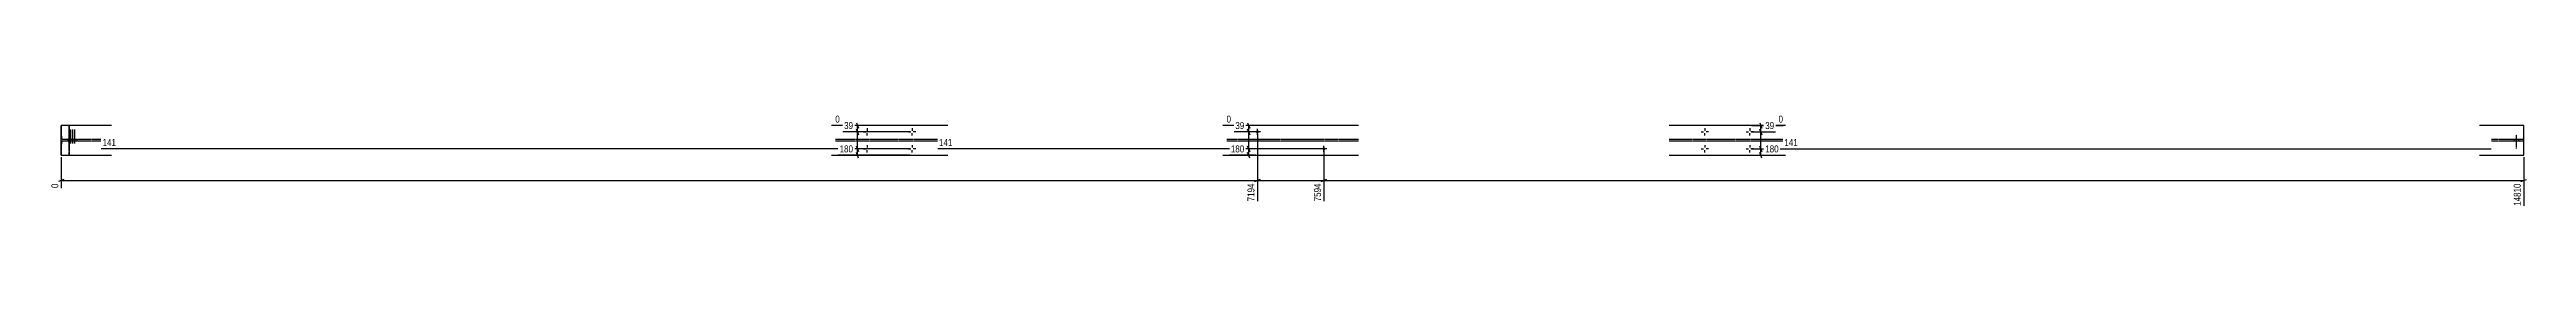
# Model space of a CAD drawing. Header units: millimetres. Extents: x 32 to 38340, y 21 to 1338.
# Drawn here: x 23443 to 38340, y 24 to 588 of the extents above; entities that cross this region are included whole.
import ezdxf

# ---------------------------------------------------------------- set-up
doc = ezdxf.new("R2010")
doc.units = ezdxf.units.MM
doc.linetypes.add('DXK_LINE_DOT2', pattern=[3.9198, 1.9599, -1.9599])
doc.layers.add('MÅLSÆTNING', color=7, linetype='Continuous')
doc.layers.add('STÅL', color=7, linetype='Continuous')
doc.styles.add('Arial Narrow', font='ARIALN.TTF', dxfattribs={"height": 0.2})

msp = doc.modelspace()

# ---------------------------------------------------------------- hatches: boundary and pattern name
at = {"layer": 'STÅL', "linetype": 'Continuous'}
for points in [[(30699, 479, -1), (30717, 479, -1)], [(31099, 377, -1), (31117, 377, -1)]]:
    msp.add_hatch(color=3, dxfattribs=at).paths.add_polyline_path(points)

# ---------------------------------------------------------------- linework, layer by layer
at = {"layer": 'MÅLSÆTNING', "color": 7, "linetype": 'Continuous'}
for p, q in [((28620, 518), (28169, 518)), ((28620, 479), (28214, 479)), ((28296, 534), (28309, 501)), ((28309, 462), (28296, 495)), ((28296, 495), (28309, 462)), ((28302, 479), (28302, 518)), ((28302, 377), (28302, 479)), ((30697, 518), (30522, 518)), ((30697, 479), (30567, 479)), ((30649, 534), (30662, 501)), ((30662, 462), (30649, 495)), ((30649, 495), (30662, 462)), ((30656, 479), (30656, 518)), ((30656, 377), (30656, 479)), ((30708, 468), (30708, 60)), ((30708, 468), (30708, 60)), ((33680, 518), (33869, 518)), ((33680, 479), (33824, 479)), ((33729, 534), (33742, 501)), ((33742, 462), (33729, 495)), ((33729, 495), (33742, 462)), ((33736, 479), (33736, 518)), ((33736, 377), (33736, 479)), ((23513, 327), (23513, 140)), ((28620, 377), (23754, 377)), ((28620, 377), (23754, 377)), ((28620, 338), (28187, 338)), ((28309, 360), (28296, 393)), ((28296, 393), (28309, 360)), ((28309, 321), (28296, 354)), ((28302, 338), (28302, 377)), ((31097, 377), (28785, 377)), ((31097, 377), (28785, 377)), ((30697, 338), (30540, 338)), ((30662, 360), (30649, 393)), ((30649, 393), (30662, 360)), ((30662, 321), (30649, 354)), ((30656, 338), (30656, 377)), ((31108, 366), (31108, 60)), ((31108, 366), (31108, 60)), ((33680, 377), (38128, 377)), ((33680, 377), (38128, 377)), ((33680, 338), (33851, 338)), ((33742, 360), (33729, 393)), ((33729, 393), (33742, 360)), ((33742, 321), (33729, 354)), ((33736, 338), (33736, 377)), ((38324, 327), (38324, 33)), ((23530, 192), (23497, 179)), ((23513, 186), (30708, 186)), ((30724, 192), (30691, 179)), ((30691, 179), (30724, 192)), ((30708, 186), (31108, 186)), ((31124, 192), (31091, 179)), ((31091, 179), (31124, 192)), ((31108, 186), (38324, 186)), ((38307, 179), (38340, 192))]:
    msp.add_line(p, q, dxfattribs=at)
at = {"layer": 'STÅL', "color": 2, "linetype": 'Continuous'}
for p, q in [((23816, 518), (23513, 518)), ((23513, 338), (23513, 518)), ((28846, 518), (28146, 518)), ((31316, 518), (30499, 518)), ((33884, 518), (33184, 518)), ((38324, 518), (38058, 518)), ((38324, 338), (38324, 518)), ((23513, 338), (23816, 338)), ((28146, 338), (28846, 338)), ((30499, 338), (31316, 338)), ((33184, 338), (33884, 338)), ((38058, 338), (38324, 338))]:
    msp.add_line(p, q, dxfattribs=at)
at = {"layer": 'STÅL', "color": 7, "linetype": 'DXK_LINE_DOT2'}
for p, q in [((23515, 453), (23515, 518)), ((23515, 453), (23515, 445)), ((23561, 453), (23561, 518)), ((23561, 445), (23561, 453)), ((23563, 338), (23563, 518)), ((23515, 445), (23516, 438)), ((23516, 417), (23515, 410)), ((23515, 410), (23515, 402)), ((23515, 338), (23515, 402)), ((23516, 438), (23517, 434)), ((23517, 422), (23516, 417)), ((23517, 434), (23518, 432)), ((23518, 423), (23517, 422)), ((23816, 432), (23518, 432)), ((23816, 423), (23518, 423)), ((23558, 432), (23559, 434)), ((23559, 422), (23558, 423)), ((23559, 434), (23560, 438)), ((23560, 417), (23559, 422)), ((23560, 438), (23561, 445)), ((23561, 410), (23560, 417)), ((23561, 402), (23561, 410)), ((23561, 338), (23561, 402)), ((28846, 432), (28146, 432)), ((28846, 423), (28146, 423)), ((31316, 432), (30499, 432)), ((31316, 423), (30499, 423)), ((33884, 432), (33184, 432)), ((33884, 423), (33184, 423)), ((38324, 432), (38058, 432)), ((38324, 423), (38058, 423))]:
    msp.add_line(p, q, dxfattribs=at)
at = {"layer": 'STÅL', "color": 3, "linetype": 'DXK_LINE_DOT2'}
for p, q in [((23571, 408), (23571, 493)), ((23583, 408), (23583, 493)), ((23596, 408), (23596, 493)), ((38279, 462), (38279, 377)), ((23558, 423), (23558, 432)), ((23570, 423), (23570, 432)), ((23583, 423), (23583, 432)), ((23584, 423), (23584, 432)), ((23596, 423), (23596, 432)), ((23609, 423), (23609, 432)), ((38266, 432), (38266, 423)), ((38292, 432), (38292, 423))]:
    msp.add_line(p, q, dxfattribs=at)
at = {"layer": 'STÅL', "color": 3, "linetype": 'Continuous'}
for p, q in [((28339, 479), (28354, 479)), ((28361, 501), (28361, 486)), ((28361, 457), (28361, 471)), ((28383, 479), (28368, 479)), ((28609, 479), (28624, 479)), ((28631, 501), (28631, 486)), ((28631, 457), (28631, 471)), ((28653, 479), (28638, 479)), ((30726, 479), (30690, 479)), ((30708, 461), (30708, 497)), ((33377, 479), (33391, 479)), ((33399, 501), (33399, 486)), ((33399, 457), (33399, 471)), ((33421, 479), (33406, 479)), ((33647, 479), (33661, 479)), ((33669, 501), (33669, 486)), ((33669, 457), (33669, 471)), ((33691, 479), (33676, 479)), ((28339, 377), (28354, 377)), ((28361, 399), (28361, 384)), ((28361, 355), (28361, 369)), ((28383, 377), (28368, 377)), ((28609, 377), (28624, 377)), ((28631, 399), (28631, 384)), ((28631, 355), (28631, 369)), ((28653, 377), (28638, 377)), ((31126, 377), (31090, 377)), ((31108, 359), (31108, 395)), ((33377, 377), (33391, 377)), ((33399, 399), (33399, 384)), ((33399, 355), (33399, 369)), ((33421, 377), (33406, 377)), ((33647, 377), (33661, 377)), ((33669, 399), (33669, 384)), ((33669, 355), (33669, 369)), ((33691, 377), (33676, 377))]:
    msp.add_line(p, q, dxfattribs=at)

# ---------------------------------------------------------------- next in the draw order: wipeouts: each hides what was drawn before it
at = {"color": 0, "linetype": 'Continuous'}
for points in [[(28205, 527), (28205, 588), (28160, 588), (28160, 527)], [(30558, 527), (30558, 588), (30513, 588), (30513, 527)], [(33878, 527), (33878, 588), (33833, 588), (33833, 527)], [(23505, 176), (23443, 176), (23443, 131), (23505, 131)], [(30699, 176), (30637, 176), (30637, 51), (30699, 51)], [(31099, 176), (31037, 176), (31037, 51), (31099, 51)], [(38315, 176), (38253, 176), (38253, 24), (38315, 24)]]:
    msp.add_wipeout(points, dxfattribs=at).dxf.layer = 'MÅLSÆTNING'

# ---------------------------------------------------------------- next in the draw order: linework, layer by layer
at = {"layer": 'MÅLSÆTNING', "color": 7, "linetype": 'Continuous'}
for p, q in [((28620, 479), (28214, 479)), ((30697, 479), (30567, 479)), ((33680, 479), (33824, 479))]:
    msp.add_line(p, q, dxfattribs=at)

# ---------------------------------------------------------------- next in the draw order: texts
at = {"layer": 'MÅLSÆTNING', "color": 3, "linetype": 'Continuous', "style": 'Arial Narrow'}
for p in [(28169, 535), (30522, 535), (33842, 535)]:
    msp.add_text('0', height=42, dxfattribs=at).set_placement(p)
for s, p in [('0', (23496, 140)), ('7194', (30690, 60)), ('7594', (31090, 60)), ('14810', (38306, 33))]:
    msp.add_text(s, height=42, rotation=90.0002, dxfattribs=at).set_placement(p)

# ---------------------------------------------------------------- next in the draw order: wipeouts: each hides what was drawn before it
at = {"color": 0, "linetype": 'Continuous'}
for points in [[(28285, 488), (28285, 549), (28213, 549), (28213, 488)], [(30638, 488), (30638, 549), (30566, 549), (30566, 488)], [(33825, 488), (33825, 549), (33753, 549), (33753, 488)]]:
    msp.add_wipeout(points, dxfattribs=at).dxf.layer = 'MÅLSÆTNING'

# ---------------------------------------------------------------- next in the draw order: texts
at = {"layer": 'MÅLSÆTNING', "color": 3, "linetype": 'Continuous', "style": 'Arial Narrow'}
for p in [(28222, 496), (30575, 496), (33762, 496)]:
    msp.add_text('39', height=42, dxfattribs=at).set_placement(p)

# ---------------------------------------------------------------- next in the draw order: wipeouts: each hides what was drawn before it
at = {"color": 0, "linetype": 'Continuous'}
for points in [[(28170, 386), (28170, 447), (23753, 447), (23753, 386)], [(30523, 386), (30523, 447), (28784, 447), (28784, 386)], [(38129, 386), (38129, 447), (33868, 447), (33868, 386)]]:
    msp.add_wipeout(points, dxfattribs=at).dxf.layer = 'MÅLSÆTNING'

# ---------------------------------------------------------------- next in the draw order: texts
at = {"layer": 'MÅLSÆTNING', "color": 3, "linetype": 'Continuous', "style": 'Arial Narrow'}
for p in [(23762, 394), (28793, 394)]:
    msp.add_text('141', height=42, dxfattribs=at).set_placement(p)

# ---------------------------------------------------------------- next in the draw order: wipeouts: each hides what was drawn before it
at = {"color": 0, "linetype": 'Continuous'}
for points in [[(28285, 347), (28285, 408), (28186, 408), (28186, 347)], [(30638, 347), (30638, 408), (30540, 408), (30540, 347)], [(33851, 347), (33851, 408), (33753, 408), (33753, 347)]]:
    msp.add_wipeout(points, dxfattribs=at).dxf.layer = 'MÅLSÆTNING'

# ---------------------------------------------------------------- next in the draw order: texts
at = {"layer": 'MÅLSÆTNING', "color": 3, "linetype": 'Continuous', "style": 'Arial Narrow'}
for s, p in [('180', (28195, 355)), ('180', (30548, 355)), ('180', (33762, 355)), ('141', (33877, 394))]:
    msp.add_text(s, height=42, dxfattribs=at).set_placement(p)

doc.saveas('drawing.dxf')
